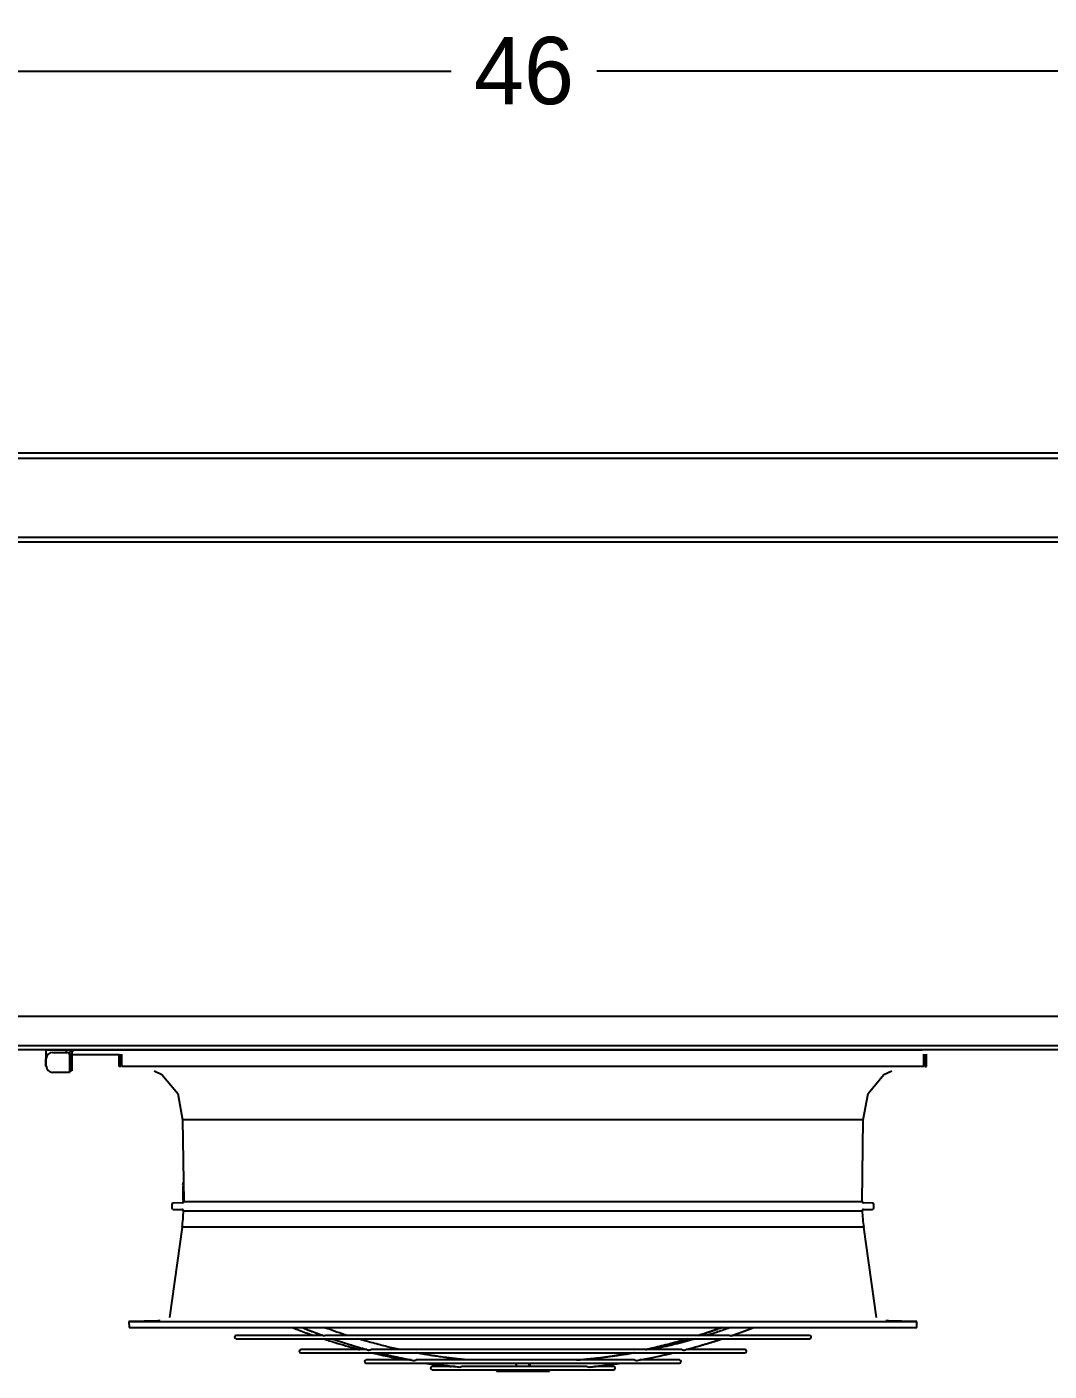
# Model space of a CAD drawing. Header units: inches. Extents: x 908 to 1218, y 246 to 442.
# Drawn here: x 982.9 to 1013.29, y 360.71 to 400.67 of the extents above; entities that cross this region are included whole.
import ezdxf

# ---------------------------------------------------------------- set-up
doc = ezdxf.new("R2010")
doc.units = ezdxf.units.IN
doc.header["$MEASUREMENT"] = 0
doc.header["$PDSIZE"] = -1
doc.dimstyles.new('RAE Solutions', dxfattribs={"dimtxt": 2, "dimasz": 1.5, "dimexe": 0.5, "dimexo": 0.5, "dimgap": 0.5, "dimtad": 0, "dimtih": 1, "dimtoh": 1, "dimdec": 3, "dimrnd": 0.125, "dimzin": 1, "dimdsep": 46, "dimlunit": 5, "dimtxsty": 'Standard', "dimcen": 0.09, "dimadec": 0, "dimazin": 0, "dimtfac": 1, "dimtdec": 3, "dimtofl": 0, "dimtmove": 0, "dimatfit": 3, "dimfxl": 1, "dimtolj": 1, "dimtzin": 1, "dimarcsym": 0})

# ---------------------------------------------------------------- blocks, each defined once
blk = doc.blocks.new('*D197')
at = {"color": 0, "lineweight": -2}
for p, q in [((974.648, 387.183), (974.648, 399.857)), ((1020.711, 387.183), (1020.711, 399.857)), ((976.148, 399.357), (995.513, 399.357)), ((1019.211, 399.357), (999.846, 399.357))]:
    blk.add_line(p, q, dxfattribs=at)
at = {"color": 0}
for points in [[(976.148, 399.607), (976.148, 399.107), (974.648, 399.357)], [(1019.211, 399.607), (1019.211, 399.107), (1020.711, 399.357)]]:
    blk.add_solid(points, dxfattribs=at)
at = {"layer": 'Defpoints', "color": 0}
for p in [(1020.711, 399.357), (974.648, 386.683), (1020.711, 386.683)]:
    blk.add_point(p, dxfattribs=at)
at = {"color": 0, "insert": (997.68, 399.357), "char_height": 2, "attachment_point": 5}
blk.add_mtext('\\A1;46', dxfattribs=at)

msp = doc.modelspace()

# ---------------------------------------------------------------- linework, layer by layer
at = {"linetype": 'Continuous', "lineweight": 25}
for p, q in [((973.5229, 388.007), (1066.7739, 388.007)), ((973.5229, 387.85), (1066.7739, 387.85)), ((975.1484, 385.4955), (1065.1484, 385.4955)), ((975.1484, 385.3625), (1065.1484, 385.3625)), ((975.2814, 371.258), (1065.0154, 371.258)), ((975.2814, 370.391), (1065.0154, 370.391)), ((1065.0154, 370.258), (975.2814, 370.258)), ((983.4772, 369.9925), (983.4772, 370.258)), ((983.6652, 370.18), (984.1652, 370.18)), ((984.0712, 370.258), (984.0712, 370.18)), ((984.1652, 370.18), (984.1652, 370.112)), ((984.1686, 370.133), (984.1652, 370.133)), ((984.1652, 370.112), (984.2282, 370.112)), ((984.1652, 370.112), (984.1652, 369.633)), ((984.2282, 370.112), (984.2282, 369.633)), ((984.2368, 370.133), (984.2313, 370.133)), ((984.2353, 370.112), (984.2353, 369.633)), ((985.6484, 370.112), (984.2353, 370.112)), ((985.6484, 369.758), (985.6484, 370.125)), ((985.6984, 370.125), (985.6984, 369.758)), ((985.7263, 369.758), (985.7263, 370.125)), ((1009.5706, 369.758), (1009.5706, 370.125)), ((1009.5984, 370.125), (1009.5984, 369.758)), ((1009.6484, 369.758), (1009.6484, 370.125)), ((983.4677, 369.7735), (983.4677, 369.9925)), ((983.4677, 369.9925), (983.4777, 369.9925)), ((983.4677, 369.7735), (983.4777, 369.7735)), ((983.4777, 369.7735), (983.4777, 369.9925)), ((984.2353, 370), (984.2282, 370)), ((985.6984, 369.758), (985.6484, 369.758)), ((1009.5706, 369.758), (985.7263, 369.758)), ((1009.5984, 369.758), (1009.6484, 369.758)), ((984.1652, 369.586), (983.6652, 369.586)), ((984.1652, 369.633), (984.1652, 369.586)), ((984.1652, 369.633), (984.2282, 369.633)), ((986.6844, 369.633), (986.9134, 369.5208)), ((986.9134, 369.5208), (987.3862, 368.9621)), ((1007.9107, 368.9621), (1008.3835, 369.5208)), ((1008.3835, 369.5208), (1008.6125, 369.633)), ((987.3862, 368.9621), (987.5303, 368.1768)), ((1007.7666, 368.1768), (1007.9107, 368.9621)), ((987.5303, 368.1768), (987.5642, 365.7461)), ((1007.7666, 368.1768), (987.5303, 368.1768)), ((1007.7327, 365.7461), (1007.7666, 368.1768)), ((987.5397, 366.2491), (987.5467, 366.2764)), ((987.5572, 366.2491), (987.5397, 366.2491)), ((987.5397, 366.2491), (987.5447, 366.2465)), ((987.5467, 366.2764), (987.5447, 366.2465)), ((987.5447, 366.2465), (987.5573, 366.2425)), ((987.5554, 366.3791), (987.5467, 366.2764)), ((987.5467, 366.2764), (987.5564, 366.3057)), ((987.2154, 365.662), (987.2154, 365.5547)), ((987.5255, 365.7061), (987.2541, 365.7014)), ((987.5397, 365.7551), (987.5447, 365.7577)), ((987.5641, 365.7551), (987.5397, 365.7551)), ((987.5397, 365.7551), (987.5467, 365.7278)), ((987.5447, 365.7577), (987.5639, 365.7639)), ((987.5467, 365.7278), (987.5447, 365.7577)), ((987.5467, 365.7278), (987.5506, 365.716)), ((987.5467, 365.7278), (987.5478, 365.7135)), ((987.5642, 365.7461), (1007.7327, 365.7461)), ((1008.0428, 365.7014), (1007.7714, 365.7061)), ((1008.0815, 365.5547), (1008.0815, 365.662)), ((987.2541, 365.5153), (987.5218, 365.5107)), ((987.5604, 365.4697), (1007.7365, 365.4697)), ((1007.7751, 365.5107), (1008.0428, 365.5153)), ((987.5168, 364.99), (987.1392, 362.3028)), ((1007.7801, 364.99), (987.5168, 364.99)), ((1008.1577, 362.3028), (1007.7801, 364.99)), ((986.3886, 362.19), (985.9358, 362.1821)), ((985.9358, 362.1821), (985.9389, 362.006)), ((985.9358, 362.1821), (1009.361, 362.1821)), ((1009.361, 362.1821), (1008.9083, 362.19)), ((1009.358, 362.006), (1009.361, 362.1821)), ((991.6991, 361.7669), (989.1273, 361.7669)), ((989.1273, 361.6685), (1006.1696, 361.6685)), ((1003.7643, 361.7669), (991.8074, 361.7669)), ((1006.1696, 361.7669), (1003.8739, 361.7669)), ((1007.8079, 362.0035), (1007.8079, 362.006)), ((1007.8883, 362.0034), (1007.8883, 362.006)), ((1007.968, 362.0035), (1007.968, 362.006)), ((1007.9772, 362.006), (1007.9772, 362.0035)), ((1008.0479, 362.0034), (1008.0479, 362.006)), ((1008.1306, 362.006), (1008.1306, 362.0035)), ((993.012, 361.3456), (991.0499, 361.3456)), ((1002.374, 361.3456), (993.1366, 361.3456)), ((1004.247, 361.3456), (1002.4975, 361.3456)), ((991.0499, 361.2472), (1004.247, 361.2472)), ((994.3286, 361.038), (992.9939, 361.038)), ((992.9939, 360.9396), (1002.303, 360.9396)), ((1000.9684, 361.038), (994.4798, 361.038)), ((1002.303, 361.038), (1001.1217, 361.038)), ((995.6228, 360.8451), (994.9527, 360.8451)), ((994.9527, 360.7466), (1000.3442, 360.7466)), ((999.552, 360.8451), (995.8333, 360.8451)), ((996.861, 360.7462), (996.861, 360.7068)), ((996.861, 360.7462), (998.4358, 360.7462)), ((996.861, 360.7068), (998.4358, 360.7068)), ((998.4358, 360.7068), (998.4358, 360.7462)), ((1000.3442, 360.8451), (999.7836, 360.8451))]:
    msp.add_line(p, q, dxfattribs=at)
msp.add_line((983.4772, 370.258), (1009.5154, 370.258))
for centre, radius, start, end in [((983.6652, 369.9925), 0.1875, 90, 180), ((983.6647, 369.7735), 0.1875, 180, 270), ((983.6652, 369.7735), 0.1875, 180, 270), ((991.4299, 366.0021), 3.8929, 176.39995, 183.60005), ((987.2547, 365.662), 0.0394, 91, 180), ((987.5248, 365.7455), 0.0394, 271, 0.79863), ((1007.7721, 365.7455), 0.0394, 179.20137, 269), ((1008.0421, 365.662), 0.0394, 0, 89), ((987.2547, 365.5547), 0.0394, 180, 269), ((982.6435, 365.6749), 4.9213, 352, 357.61022), ((987.5211, 365.4713), 0.0394, 357.61022, 89), ((1007.7758, 365.4713), 0.0394, 91, 182.38978), ((1012.6534, 365.6749), 4.9213, 182.38978, 188), ((1008.0421, 365.5547), 0.0394, 271, 0), ((989.1273, 361.7177), 0.0492, 90, 270), ((1006.1696, 361.7177), 0.0492, 270, 90), ((991.0499, 361.2964), 0.0492, 90, 270), ((1004.247, 361.2964), 0.0492, 270, 90), ((992.9939, 360.9888), 0.0492, 90, 270), ((1002.303, 360.9888), 0.0492, 270, 90), ((994.9527, 360.7959), 0.0492, 90, 270), ((1000.3442, 360.7959), 0.0492, 270, 90)]:
    msp.add_arc(centre, radius, start, end, dxfattribs=at)
for points, knots in [([(984.1652, 370.112), (984.1666, 370.1276), (984.1696, 370.1588), (984.192, 370.2002), (984.224, 370.2318), (984.2646, 370.2536), (984.295, 370.2565), (984.3112, 370.258)], [0, 0, 0, 0, 0.1911269, 0.3820585, 0.5729919, 0.7736094, 1, 1, 1, 1]), ([(984.2282, 370.112), (984.2288, 370.1202), (984.2298, 370.1347), (984.2363, 370.1467), (984.2391, 370.1519)], [0, 0, 0, 0, 0.567634, 1, 1, 1, 1]), ([(984.3112, 370.258), (984.2995, 370.2553), (984.2801, 370.2508), (984.2544, 370.2203), (984.2436, 370.185), (984.2379, 370.147), (984.2362, 370.1241), (984.2353, 370.112)], [0, 0, 0, 0, 0.3002984, 0.4981942, 0.7181275, 0.8511703, 1, 1, 1, 1]), ([(986.861, 362.1983), (986.8575, 362.1982), (986.8505, 362.1981), (986.7965, 362.1971), (986.7194, 362.1958), (986.6269, 362.1941), (986.5336, 362.1925), (986.4547, 362.1912), (986.3994, 362.1902), (986.3922, 362.1901), (986.3886, 362.19)], [0, 0, 0, 0, 0.1247936, 0.2486431, 0.3721439, 0.4969371, 0.6227234, 0.7484945, 0.8742541, 1, 1, 1, 1]), ([(1008.9083, 362.19), (1008.9047, 362.1901), (1008.8975, 362.1902), (1008.8422, 362.1912), (1008.7633, 362.1925), (1008.6699, 362.1941), (1008.5776, 362.1958), (1008.5005, 362.1971), (1008.4464, 362.1981), (1008.4394, 362.1982), (1008.4358, 362.1983)], [0, 0, 0, 0, 0.1257622, 0.2515333, 0.3773205, 0.5031129, 0.6277714, 0.7512091, 0.875094, 1, 1, 1, 1]), ([(985.9389, 362.006), (985.9437, 362.006), (985.9534, 362.006), (986.0314, 362.006), (986.1555, 362.006), (986.3299, 362.006), (986.5524, 362.006), (986.8225, 362.006), (987.139, 362.006), (987.5005, 362.006), (987.9054, 362.006), (988.352, 362.006), (988.8385, 362.006), (989.3626, 362.006), (989.9223, 362.006), (990.515, 362.006), (991.1383, 362.006), (991.7895, 362.006), (992.4658, 362.006), (993.1642, 362.006), (993.8818, 362.006), (994.6156, 362.006), (995.3624, 362.006), (996.119, 362.006), (996.8821, 362.006), (997.6484, 362.006), (998.4148, 362.006), (999.1779, 362.006), (999.9345, 362.006), (1000.6813, 362.006), (1001.415, 362.006), (1002.1327, 362.006), (1002.8311, 362.006), (1003.5074, 362.006), (1004.1586, 362.006), (1004.7818, 362.006), (1005.3746, 362.006), (1005.9342, 362.006), (1006.4584, 362.006), (1006.9449, 362.006), (1007.3915, 362.006), (1007.7964, 362.006), (1008.1579, 362.006), (1008.4744, 362.006), (1008.7445, 362.006), (1008.967, 362.006), (1009.1413, 362.006), (1009.2655, 362.006), (1009.3435, 362.006), (1009.3531, 362.006), (1009.358, 362.006)], [0, 0, 0, 0, 0.0208333, 0.0416667, 0.0625, 0.0833333, 0.1041667, 0.125, 0.1458333, 0.1666667, 0.1875, 0.2083334, 0.2291667, 0.25, 0.2708334, 0.2916666, 0.3125, 0.3333333, 0.3541667, 0.375, 0.3958333, 0.4166666, 0.4375001, 0.4583333, 0.4791667, 0.5, 0.5208333, 0.5416667, 0.5625, 0.5833334, 0.6041667, 0.625, 0.6458334, 0.6666667, 0.6875, 0.7083334, 0.7291667, 0.75, 0.7708333, 0.7916667, 0.8125, 0.8333333, 0.8541667, 0.875, 0.8958333, 0.9166667, 0.9375, 0.9583333, 0.9791667, 1, 1, 1, 1]), ([(990.7821, 362.006), (990.8368, 361.9844), (991.0237, 361.9106), (991.2393, 361.8313), (991.4006, 361.7764), (991.4285, 361.7669)], [0, 0, 0, 0, 0.2551692, 0.8714274, 1, 1, 1, 1]), ([(991.085, 362.006), (991.1489, 361.9797), (991.3407, 361.9007), (991.5522, 361.8198), (991.7001, 361.7674), (991.7187, 361.7608)], [0, 0, 0, 0, 0.3037805, 0.9120454, 1, 1, 1, 1]), ([(991.095, 362.006), (991.1264, 361.9929), (991.2506, 361.9411), (991.4656, 361.8577), (991.6496, 361.7896), (991.74, 361.7561)], [0, 0, 0, 0, 0.14679443, 0.58056216, 1, 1, 1, 1]), ([(991.7161, 361.6685), (991.7173, 361.6681), (991.8343, 361.628), (992.0587, 361.5581), (992.38, 361.4616), (992.6252, 361.3921), (992.7637, 361.3561), (992.8038, 361.3456)], [0, 0, 0, 0, 0.0033163, 0.3252534, 0.6200059, 0.8899545, 1, 1, 1, 1]), ([(991.74, 361.7561), (991.7341, 361.7564), (991.7251, 361.7569), (991.7203, 361.7597), (991.7187, 361.7607)], [0, 0, 0, 0, 0.6572272, 1, 1, 1, 1]), ([(992.4281, 361.7669), (992.4047, 361.7743), (992.2756, 361.8148), (992.044, 361.8934), (991.8366, 361.9688), (991.7339, 362.006)], [0, 0, 0, 0, 0.1009147, 0.5551046, 1, 1, 1, 1]), ([(991.8087, 361.7668), (991.8081, 361.7668), (991.8036, 361.7671), (991.794, 361.7658), (991.7782, 361.7622), (991.7592, 361.7574), (991.7468, 361.7565), (991.74, 361.7561)], [0, 0, 0, 0, 0.02775, 0.2009137, 0.3724469, 0.6544216, 1, 1, 1, 1]), ([(991.9784, 361.6685), (991.9915, 361.6638), (992.1123, 361.6207), (992.329, 361.5502), (992.6189, 361.4594), (992.8538, 361.3901), (992.9933, 361.3517), (993.0463, 361.3372)], [0, 0, 0, 0, 0.0373277, 0.3415904, 0.6100747, 0.8518795, 1, 1, 1, 1]), ([(991.9903, 361.6685), (992.0554, 361.6457), (992.2416, 361.5803), (992.5175, 361.4929), (992.8114, 361.4042), (992.9837, 361.3561), (993.0668, 361.3329)], [0, 0, 0, 0, 0.1823606, 0.5219938, 0.7693971, 1, 1, 1, 1]), ([(993.9971, 361.3456), (993.9317, 361.3598), (993.8036, 361.3877), (993.6072, 361.4342), (993.4013, 361.4853), (993.1756, 361.5447), (992.9547, 361.6058), (992.8089, 361.6495), (992.7453, 361.6685)], [0, 0, 0, 0, 0.1559953, 0.3057262, 0.4694356, 0.6487841, 0.8468714, 1, 1, 1, 1]), ([(1002.5524, 361.6685), (1002.4785, 361.6465), (1002.3279, 361.6019), (1002.1075, 361.5411), (1001.8797, 361.4813), (1001.6564, 361.4261), (1001.4593, 361.3801), (1001.3435, 361.355), (1001.3002, 361.3456)], [0, 0, 0, 0, 0.17790142, 0.36237281, 0.52920155, 0.72385137, 0.89658553, 1, 1, 1, 1]), ([(1001.3012, 361.3456), (1001.336, 361.3529), (1001.4627, 361.3795), (1001.6881, 361.4325), (1001.9856, 361.5067), (1002.2781, 361.5853), (1002.4713, 361.6427), (1002.558, 361.6685)], [0, 0, 0, 0, 0.0826391, 0.3009, 0.5364815, 0.79198, 1, 1, 1, 1]), ([(1002.7821, 361.6685), (1002.6998, 361.6451), (1002.5203, 361.5942), (1002.2512, 361.5241), (1001.9818, 361.4579), (1001.7338, 361.4011), (1001.5664, 361.3645), (1001.4815, 361.3473), (1001.4729, 361.3456)], [0, 0, 0, 0, 0.1894129, 0.413164, 0.6178386, 0.8064082, 0.9804163, 1, 1, 1, 1]), ([(1002.4429, 361.3329), (1002.5546, 361.3629), (1002.7884, 361.4256), (1003.1244, 361.525), (1003.3886, 361.6071), (1003.531, 361.655), (1003.571, 361.6685)], [0, 0, 0, 0, 0.2960221, 0.6190564, 0.8929449, 1, 1, 1, 1]), ([(1002.4618, 361.3368), (1002.4665, 361.338), (1002.5652, 361.3632), (1002.7662, 361.4189), (1003.0859, 361.5113), (1003.3594, 361.595), (1003.5298, 361.6524), (1003.5774, 361.6685)], [0, 0, 0, 0, 0.012489, 0.2638136, 0.5389367, 0.8710184, 1, 1, 1, 1]), ([(1003.5632, 362.006), (1003.5565, 362.0035), (1003.4331, 361.9564), (1003.2021, 361.8771), (1002.9778, 361.8002), (1002.8705, 361.7669), (1002.8704, 361.7669)], [0, 0, 0, 0, 0.02917, 0.5376936, 0.9996799, 1, 1, 1, 1]), ([(1002.875, 361.7669), (1002.9276, 361.7835), (1003.1169, 361.8431), (1003.3488, 361.9226), (1003.5273, 361.9898), (1003.5704, 362.006)], [0, 0, 0, 0, 0.22608012, 0.81324801, 1, 1, 1, 1]), ([(1003.8402, 362.006), (1003.7237, 361.9658), (1003.4924, 361.8858), (1003.2502, 361.8074), (1003.1244, 361.7699), (1003.1143, 361.7669)], [0, 0, 0, 0, 0.48265126, 0.95842975, 1, 1, 1, 1]), ([(1003.8312, 361.7561), (1003.8252, 361.7565), (1003.8138, 361.7572), (1003.7955, 361.7619), (1003.7793, 361.7656), (1003.7672, 361.7674), (1003.7615, 361.7666), (1003.7595, 361.7663)], [0, 0, 0, 0, 0.3034773, 0.566962, 0.7484022, 0.9157715, 1, 1, 1, 1]), ([(1003.8312, 361.7561), (1003.9523, 361.7988), (1004.1782, 361.8785), (1004.4027, 361.9656), (1004.5069, 362.006)], [0, 0, 0, 0, 0.5359077, 1, 1, 1, 1]), ([(1003.8508, 361.7605), (1003.8497, 361.7597), (1003.8458, 361.757), (1003.8373, 361.7565), (1003.8312, 361.7561)], [0, 0, 0, 0, 0.2791152, 1, 1, 1, 1]), ([(1003.8509, 361.7602), (1003.9905, 361.8093), (1004.2123, 361.8873), (1004.4324, 361.9739), (1004.514, 362.006)], [0, 0, 0, 0, 0.6294566, 1, 1, 1, 1]), ([(993.0462, 361.3369), (993.0463, 361.3368), (993.0493, 361.3345), (993.0576, 361.3331), (993.0655, 361.3329), (993.0668, 361.3329)], [0, 0, 0, 0, 0.0124025, 0.8343247, 1, 1, 1, 1]), ([(993.0668, 361.3329), (993.0731, 361.3333), (993.0849, 361.3341), (993.1034, 361.3391), (993.1189, 361.3434), (993.1292, 361.3453), (993.1365, 361.3458), (993.1395, 361.3453), (993.1412, 361.345)], [0, 0, 0, 0, 0.292607, 0.5470097, 0.7222793, 0.8555869, 0.9202686, 1, 1, 1, 1]), ([(1002.3692, 361.3449), (1002.3705, 361.3452), (1002.3722, 361.3456), (1002.3779, 361.3456), (1002.3865, 361.3446), (1002.4011, 361.341), (1002.4194, 361.3357), (1002.4337, 361.3331), (1002.4415, 361.3329), (1002.4429, 361.3329)], [0, 0, 0, 0, 0.0626154, 0.080825, 0.2284319, 0.3747427, 0.6034082, 0.9334816, 1, 1, 1, 1]), ([(1002.4429, 361.3329), (1002.4486, 361.3332), (1002.4565, 361.3337), (1002.4606, 361.3364), (1002.4617, 361.3372)], [0, 0, 0, 0, 0.7202603, 1, 1, 1, 1]), ([(993.1923, 361.2472), (993.2113, 361.2425), (993.3133, 361.2173), (993.4924, 361.1768), (993.7238, 361.1266), (993.9506, 361.0804), (994.1008, 361.0526), (994.1796, 361.038)], [0, 0, 0, 0, 0.0577954, 0.3112715, 0.5451845, 0.7611209, 1, 1, 1, 1]), ([(993.3878, 361.2472), (993.4512, 361.2313), (993.5875, 361.197), (993.789, 361.1504), (993.9848, 361.1074), (994.1586, 361.0714), (994.2913, 361.0451), (994.3663, 361.0311), (994.3902, 361.0267)], [0, 0, 0, 0, 0.1903686, 0.4093739, 0.6037593, 0.7761169, 0.9288109, 1, 1, 1, 1]), ([(993.3918, 361.2472), (993.3934, 361.2468), (993.481, 361.2238), (993.6495, 361.1837), (993.9049, 361.125), (994.156, 361.0717), (994.3266, 361.039), (994.4085, 361.0233)], [0, 0, 0, 0, 0.0047443, 0.2597377, 0.4981117, 0.7590951, 1, 1, 1, 1]), ([(994.3903, 361.0271), (994.3928, 361.0259), (994.3977, 361.0236), (994.405, 361.0234), (994.4085, 361.0233)], [0, 0, 0, 0, 0.5217556, 1, 1, 1, 1]), ([(994.4085, 361.0233), (994.4148, 361.0237), (994.4266, 361.0246), (994.4449, 361.03), (994.4603, 361.0348), (994.4715, 361.0374), (994.4793, 361.0383), (994.4825, 361.0377), (994.4839, 361.0374)], [0, 0, 0, 0, 0.2854407, 0.5338095, 0.7052372, 0.8376962, 0.9321115, 1, 1, 1, 1]), ([(996.0377, 361.038), (995.9823, 361.0428), (995.8506, 361.0543), (995.6467, 361.0756), (995.432, 361.1008), (995.2356, 361.1264), (995.073, 361.1496), (994.9324, 361.171), (994.7992, 361.1923), (994.6485, 361.2176), (994.542, 361.237), (994.4859, 361.2472)], [0, 0, 0, 0, 0.106827, 0.2538652, 0.393264, 0.5213065, 0.6332717, 0.7078537, 0.7934049, 0.8912396, 1, 1, 1, 1]), ([(996.0558, 361.038), (996.0204, 361.0409), (995.9178, 361.0492), (995.7408, 361.0667), (995.5162, 361.0912), (995.2664, 361.1226), (995.0115, 361.1585), (994.8396, 361.1863), (994.76, 361.1991)], [0, 0, 0, 0, 0.0816516, 0.2369362, 0.4093109, 0.6011102, 0.8152531, 1, 1, 1, 1]), ([(994.7746, 360.9396), (994.8136, 360.9337), (994.9134, 360.9189), (995.0684, 360.898), (995.2346, 360.877), (995.3827, 360.8596), (995.4758, 360.8497), (995.5186, 360.8451)], [0, 0, 0, 0, 0.1574629, 0.4029133, 0.6253461, 0.8273997, 1, 1, 1, 1]), ([(994.8995, 360.9396), (994.942, 360.9328), (995.0655, 360.9132), (995.2753, 360.8844), (995.5198, 360.8536), (995.6832, 360.8364), (995.7604, 360.8282)], [0, 0, 0, 0, 0.148459, 0.4313257, 0.7313798, 1, 1, 1, 1]), ([(994.9049, 360.9396), (994.9447, 360.9331), (995.1247, 360.9039), (995.4043, 360.8672), (995.6443, 360.8425), (995.7436, 360.8323)], [0, 0, 0, 0, 0.1425303, 0.645365, 1, 1, 1, 1]), ([(997.46, 360.8451), (997.4609, 360.856), (997.4629, 360.8801), (997.4559, 360.914), (997.4455, 360.932), (997.4411, 360.9396)], [0, 0, 0, 0, 0.3232509, 0.7134492, 1, 1, 1, 1]), ([(997.8369, 360.8451), (997.836, 360.856), (997.834, 360.8801), (997.8409, 360.914), (997.8514, 360.932), (997.8558, 360.9396)], [0, 0, 0, 0, 0.3232497, 0.7134487, 1, 1, 1, 1]), ([(997.8716, 360.9396), (997.8689, 360.9355), (997.8597, 360.9219), (997.8527, 360.8907), (997.8496, 360.8615), (997.8527, 360.847), (997.8531, 360.8451)], [0, 0, 0, 0, 0.16533729, 0.55364192, 0.94181843, 1, 1, 1, 1]), ([(999.2411, 361.038), (999.2765, 361.0409), (999.379, 361.0492), (999.5561, 361.0667), (999.7807, 361.0912), (1000.0305, 361.1225), (1000.2859, 361.1587), (1000.5461, 361.2003), (1000.7172, 361.2291), (1000.8079, 361.2466), (1000.8112, 361.2472)], [0, 0, 0, 0, 0.0673434, 0.1954166, 0.3375852, 0.4957744, 0.6723918, 0.8258233, 0.9936812, 1, 1, 1, 1]), ([(1000.9551, 361.2472), (1000.9158, 361.2401), (1000.7867, 361.217), (1000.5749, 361.1836), (1000.3076, 361.1446), (1000.0451, 361.1106), (999.7886, 361.0812), (999.5583, 361.0584), (999.4044, 361.0445), (999.3268, 361.0386), (999.3181, 361.038)], [0, 0, 0, 0, 0.0722352, 0.2376766, 0.3887453, 0.5628004, 0.7185449, 0.858352, 0.9841316, 1, 1, 1, 1]), ([(1000.9587, 361.2472), (1000.8955, 361.2361), (1000.7587, 361.2121), (1000.5553, 361.1801), (1000.3549, 361.1507), (1000.1736, 361.1262), (1000.0092, 361.1056), (999.8599, 361.0883), (999.6938, 361.0704), (999.5209, 361.0534), (999.3932, 361.0427), (999.3368, 361.038)], [0, 0, 0, 0, 0.1173272, 0.2537855, 0.3769388, 0.488294, 0.589206, 0.680874, 0.7643265, 0.89598, 1, 1, 1, 1]), ([(999.6242, 360.8282), (999.6922, 360.835), (999.8347, 360.8494), (1000.0593, 360.8753), (1000.2861, 360.9047), (1000.4449, 360.9266), (1000.5216, 360.9385), (1000.5281, 360.9396)], [0, 0, 0, 0, 0.2252491, 0.4725727, 0.7448135, 0.9783224, 1, 1, 1, 1]), ([(999.6404, 360.8314), (999.6835, 360.8355), (999.7724, 360.8441), (999.9113, 360.8594), (1000.0623, 360.877), (1000.2285, 360.898), (1000.3835, 360.9189), (1000.4833, 360.9337), (1000.5222, 360.9396)], [0, 0, 0, 0, 0.14654768, 0.30178075, 0.47228808, 0.65999293, 0.86712149, 1, 1, 1, 1]), ([(1000.9662, 361.0377), (1000.967, 361.0378), (1000.9708, 361.0383), (1000.9795, 361.0369), (1000.9928, 361.0335), (1001.0099, 361.0279), (1001.0259, 361.0239), (1001.0354, 361.0234), (1001.0389, 361.0233)], [0, 0, 0, 0, 0.038343, 0.1789577, 0.3183945, 0.5249472, 0.8280535, 1, 1, 1, 1]), ([(1001.0389, 361.0233), (1001.1491, 361.0436), (1001.3814, 361.0864), (1001.7178, 361.1577), (1001.9616, 361.2123), (1002.0835, 361.2428), (1002.1011, 361.2472)], [0, 0, 0, 0, 0.3104915, 0.6542957, 0.9499074, 1, 1, 1, 1]), ([(1001.0389, 361.0233), (1001.0447, 361.0235), (1001.052, 361.0239), (1001.0558, 361.0266), (1001.0566, 361.0271)], [0, 0, 0, 0, 0.7937388, 1, 1, 1, 1]), ([(1001.0728, 361.0297), (1001.0745, 361.03), (1001.1683, 361.0462), (1001.3264, 361.0769), (1001.552, 361.1222), (1001.7599, 361.1669), (1001.9457, 361.2087), (1002.0621, 361.2369), (1002.1043, 361.2472)], [0, 0, 0, 0, 0.004831, 0.2716588, 0.4588827, 0.6602288, 0.8767876, 1, 1, 1, 1]), ([(995.7604, 360.8282), (995.7667, 360.8287), (995.7785, 360.8296), (995.7966, 360.8354), (995.812, 360.8408), (995.8239, 360.8441), (995.832, 360.8455), (995.835, 360.8449), (995.8357, 360.8447)], [0, 0, 0, 0, 0.28347557, 0.53094151, 0.70246405, 0.83507072, 0.96055143, 1, 1, 1, 1]), ([(997.2699, 360.7466), (997.2845, 360.7465), (997.32, 360.7463), (997.3555, 360.7462), (997.3764, 360.7462)], [0, 0, 0, 0, 0.4110875, 1, 1, 1, 1]), ([(997.9331, 360.7462), (997.9515, 360.7462), (997.9903, 360.7463), (998.0294, 360.7465), (998.0497, 360.7466), (998.0498, 360.7466)], [0, 0, 0, 0, 0.4736372, 0.9975737, 1, 1, 1, 1]), ([(999.5473, 360.8445), (999.5475, 360.8446), (999.5487, 360.8451), (999.5536, 360.8451), (999.5617, 360.8442), (999.5742, 360.8406), (999.5899, 360.8351), (999.6076, 360.8294), (999.6187, 360.8286), (999.6242, 360.8282)], [0, 0, 0, 0, 0.0165709, 0.0751265, 0.1995839, 0.3231784, 0.4968868, 0.7489432, 1, 1, 1, 1])]:
    msp.add_open_spline(points, degree=3, knots=knots, dxfattribs=at)

# ---------------------------------------------------------------- dimensions: what is measured, and where the dimension line sits
dim = msp.add_linear_dim(base=(1020.7109421022, 399.3569434638), p1=(974.6484421022, 386.6830083522), p2=(1020.7109421022, 386.6830083522), dimstyle='RAE Solutions')
dim.commit()
dim.dimension.update_dxf_attribs({"geometry": '*D197', "text_midpoint": (997.6796921022, 399.3569434638)})

doc.saveas('drawing.dxf')
